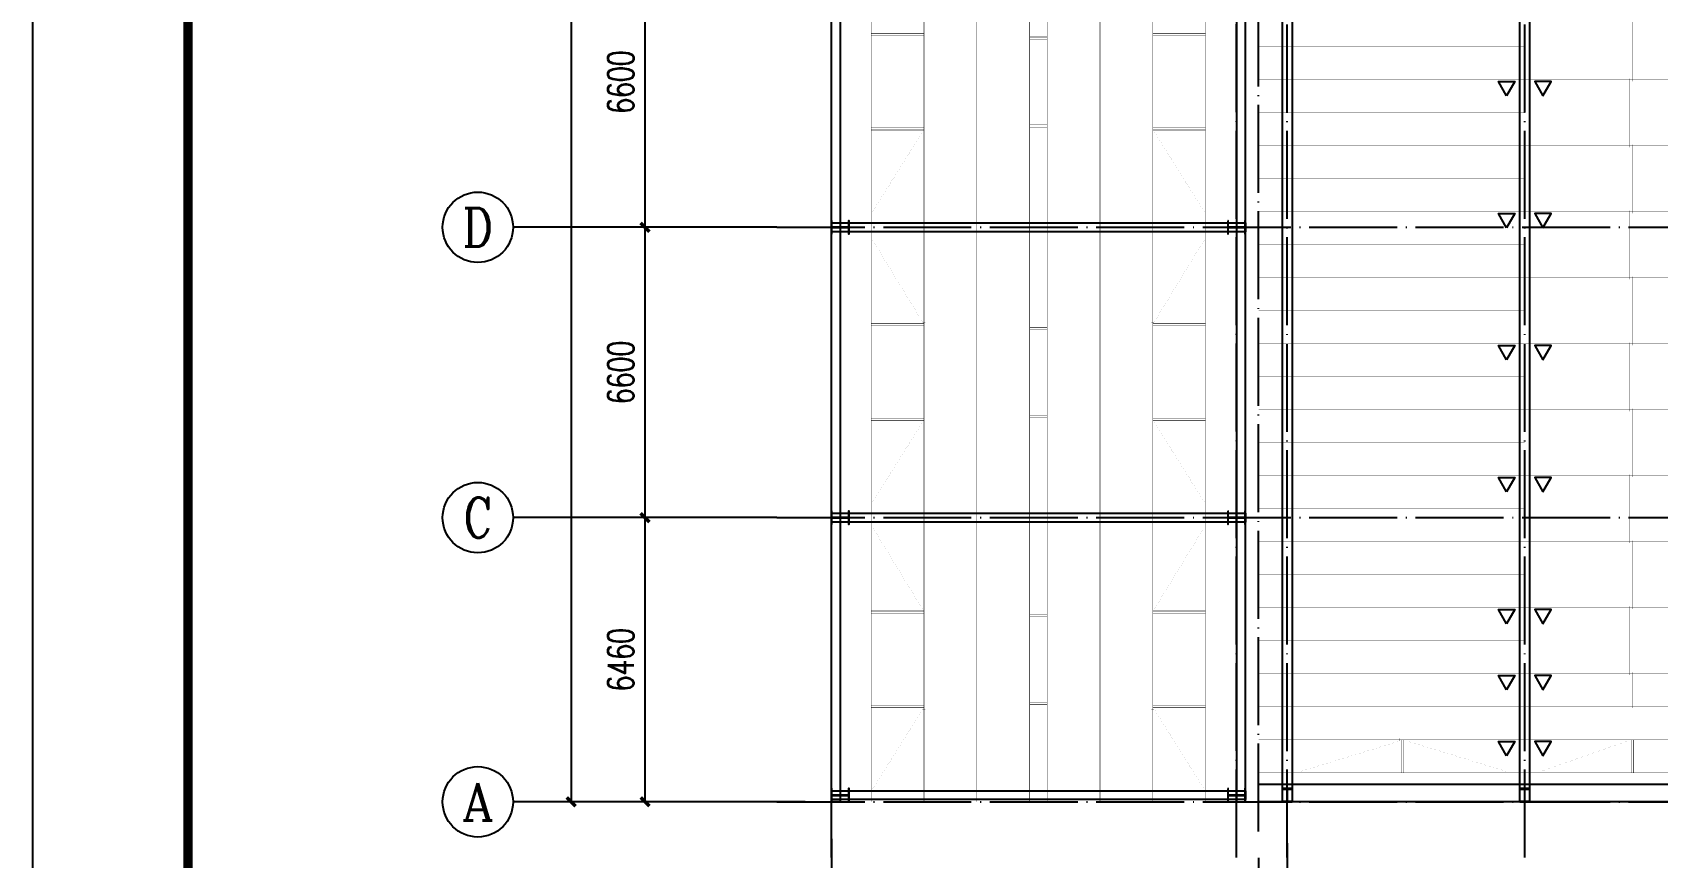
# Model space of a CAD drawing. Extents: x -89996 to 1006241, y -2176 to 440573.
# Drawn here: x 399293 to 436230, y 28047 to 46801 of the extents above; entities that cross this region are included whole.
import ezdxf
from ezdxf.enums import TextEntityAlignment as Align

# ---------------------------------------------------------------- set-up
doc = ezdxf.new("R2010")
doc.units = 0
doc.header["$LTSCALE"] = 1000
doc.header["$MEASUREMENT"] = 0
doc.linetypes.add('DOTE', pattern=[2.42, 2, -0.2, 0.02, -0.2])
for name, color, linetype in [('AXIS', 3, 'Continuous'), ('AXIS_TEXT', 7, 'Continuous'), ('DOTE', 1, 'DOTE'), ('GL', 150, 'Continuous'), ('GZ', 50, 'Continuous'), ('LT', 27, 'Continuous'), ('PUB_TEXT', 7, 'Continuous'), ('PUB_TITLE', 4, 'Continuous'), ('WALL', 9, 'Continuous')]:
    doc.layers.add(name, color=color, linetype=linetype)
doc.styles.add('_TCH_AXIS', font='COMPLEX', dxfattribs={"bigfont": 'GBCBIG'})
doc.styles.add('_TCH_DIM_T3', font='SIMPLEX', dxfattribs={"width": 0.705882, "bigfont": 'GBCBIG'})
doc.styles.add('COMPLEX', font='COMPLEX')
doc.dimstyles.new('_TCH_ARCH&&200', dxfattribs={"dimtxt": 595, "dimasz": 200, "dimexe": 500, "dimexo": 600, "dimgap": 252.5, "dimtad": 1, "dimdec": 0, "dimzin": 0, "dimdsep": 46, "dimtxsty": '_TCH_DIM_T3', "dimblk": 'ARCHTICK', "dimcen": 0.09, "dimclrt": 7, "dimazin": 2, "dimtfac": 1, "dimtdec": 0, "dimtix": 1, "dimtmove": 2, "dimatfit": 3, "dimfxl": 0, "dimtolj": 1, "dimtzin": 0, "dimarcsym": 0})
doc.dimstyles.new('TCH-200-1', dxfattribs={"dimtxt": 595, "dimasz": 200, "dimexe": 500, "dimexo": 600, "dimgap": 252.5, "dimtad": 1, "dimdec": 0, "dimzin": 0, "dimdsep": 46, "dimtxsty": '_TCH_DIM_T3', "dimblk": 'ARCHTICK', "dimcen": 0.09, "dimclrd": 3, "dimclre": 3, "dimclrt": 7, "dimazin": 2, "dimtfac": 1, "dimtdec": 0, "dimtix": 1, "dimtmove": 2, "dimatfit": 3, "dimfxl": 0, "dimtolj": 1, "dimtzin": 0, "dimarcsym": 0})

# ---------------------------------------------------------------- blocks, each defined once
blk = doc.blocks.new('_ArchTick')
at = {"color": 0, "linetype": 'ByBlock', "const_width": 0.4}
blk.add_lwpolyline([(-0.5, -0.5), (0.5, 0.5)], dxfattribs=at)
blk = doc.blocks.new('*D745')
at = {"layer": 'Defpoints', "color": 0, "transparency": 16777216}
for p in [(417453, 68923), (411537, 29313), (417453, 29313)]:
    blk.add_point(p, dxfattribs=at)
at = {"layer": 'WALL', "color": 3, "lineweight": -2, "transparency": 16777216}
for p, q in [((416853, 68923), (411037, 68923)), ((411537, 68923), (411537, 29313)), ((416853, 29313), (411037, 29313))]:
    blk.add_line(p, q, dxfattribs=at)
at = {"layer": 'WALL', "color": 3, "lineweight": -2, "transparency": 16777216, "xscale": 200, "yscale": 200, "zscale": 200}
for p, rotation in [((411537, 68923), 90), ((411537, 29313), 270)]:
    blk.add_blockref('_ArchTick', p, dxfattribs=dict(at, rotation=rotation))
at = {"layer": 'WALL', "color": 7, "transparency": 16777216, "insert": (410987, 49118), "char_height": 595, "attachment_point": 5, "rotation": 90, "style": '_TCH_DIM_T3'}
blk.add_mtext('\\A1;39610', dxfattribs=at)
blk = doc.blocks.new('*D746')
at = {"layer": 'Defpoints', "color": 0, "transparency": 16777216}
for p in [(417453, 29073), (505973, 29073), (505973, 23164)]:
    blk.add_point(p, dxfattribs=at)
at = {"layer": 'WALL', "color": 3, "lineweight": -2, "transparency": 16777216}
for p, q in [((417453, 28473), (417453, 22664)), ((505973, 28473), (505973, 22664)), ((417453, 23164), (505973, 23164))]:
    blk.add_line(p, q, dxfattribs=at)
at = {"layer": 'WALL', "color": 3, "lineweight": -2, "transparency": 16777216, "xscale": 200, "yscale": 200, "zscale": 200, "rotation": 180}
blk.add_blockref('_ArchTick', (417453, 23164), dxfattribs=at)
at = {"layer": 'WALL', "color": 3, "lineweight": -2, "transparency": 16777216, "xscale": 200, "yscale": 200, "zscale": 200}
blk.add_blockref('_ArchTick', (505973, 23164), dxfattribs=at)
at = {"layer": 'WALL', "color": 7, "transparency": 16777216, "insert": (461713, 23714), "char_height": 595, "attachment_point": 5, "style": '_TCH_DIM_T3'}
blk.add_mtext('\\A1;88520', dxfattribs=at)
blk = doc.blocks.new('_AXISO')
blk.add_circle((0, 0), 0.5)
at = {"layer": 'AXIS_TEXT', "style": 'COMPLEX', "width": 1.041667}
blk.add_attdef('A', text='', height=0.56, dxfattribs=at).set_placement((-0.25, -0.28), (0.25, -0.28), align=Align.FIT)
blk = doc.blocks.new('*D3071')
at = {"layer": 'AXIS', "color": 0, "lineweight": -2, "transparency": 16777216}
for p, q in [((6998, 14608), (4100, 14608)), ((4600, 8148), (4600, 14608)), ((6998, 8148), (4100, 8148))]:
    blk.add_line(p, q, dxfattribs=at)
at = {"layer": 'Defpoints', "color": 0, "transparency": 16777216}
for p in [(4600, 14608), (7598, 14608), (7598, 8148)]:
    blk.add_point(p, dxfattribs=at)
at = {"layer": 'AXIS', "color": 0, "lineweight": -2, "transparency": 16777216, "xscale": 200, "yscale": 200, "zscale": 200}
for p, rotation in [((4600, 14608), 90), ((4600, 8148), 270)]:
    blk.add_blockref('_ArchTick', p, dxfattribs=dict(at, rotation=rotation))
at = {"layer": 'AXIS', "color": 7, "transparency": 16777216, "insert": (4050, 11378), "char_height": 595, "attachment_point": 5, "rotation": 90, "style": '_TCH_DIM_T3'}
blk.add_mtext('\\A1;6460', dxfattribs=at)
blk = doc.blocks.new('*D3072')
at = {"layer": 'AXIS', "color": 0, "lineweight": -2, "transparency": 16777216}
for p, q in [((6998, 21208), (4100, 21208)), ((4600, 14608), (4600, 21208)), ((6998, 14608), (4100, 14608))]:
    blk.add_line(p, q, dxfattribs=at)
at = {"layer": 'Defpoints', "color": 0, "transparency": 16777216}
for p in [(4600, 21208), (7598, 21208), (7598, 14608)]:
    blk.add_point(p, dxfattribs=at)
at = {"layer": 'AXIS', "color": 0, "lineweight": -2, "transparency": 16777216, "xscale": 200, "yscale": 200, "zscale": 200}
for p, rotation in [((4600, 21208), 90), ((4600, 14608), 270)]:
    blk.add_blockref('_ArchTick', p, dxfattribs=dict(at, rotation=rotation))
at = {"layer": 'AXIS', "color": 7, "transparency": 16777216, "insert": (4050, 17908), "char_height": 595, "attachment_point": 5, "rotation": 90, "style": '_TCH_DIM_T3'}
blk.add_mtext('\\A1;6600', dxfattribs=at)
blk = doc.blocks.new('*D3073')
at = {"layer": 'AXIS', "color": 0, "lineweight": -2, "transparency": 16777216}
for p, q in [((6998, 27808), (4100, 27808)), ((4600, 21208), (4600, 27808)), ((6998, 21208), (4100, 21208))]:
    blk.add_line(p, q, dxfattribs=at)
at = {"layer": 'Defpoints', "color": 0, "transparency": 16777216}
for p in [(4600, 27808), (7598, 27808), (7598, 21208)]:
    blk.add_point(p, dxfattribs=at)
at = {"layer": 'AXIS', "color": 0, "lineweight": -2, "transparency": 16777216, "xscale": 200, "yscale": 200, "zscale": 200}
for p, rotation in [((4600, 27808), 90), ((4600, 21208), 270)]:
    blk.add_blockref('_ArchTick', p, dxfattribs=dict(at, rotation=rotation))
at = {"layer": 'AXIS', "color": 7, "transparency": 16777216, "insert": (4050, 24508), "char_height": 595, "attachment_point": 5, "rotation": 90, "style": '_TCH_DIM_T3'}
blk.add_mtext('\\A1;6600', dxfattribs=at)
blk = doc.blocks.new('*D750')
at = {"layer": 'Defpoints', "color": 0, "transparency": 16777216}
for p in [(427813, 28973), (427163, 28636), (427813, 26672)]:
    blk.add_point(p, dxfattribs=at)
at = {"layer": 'DOTE', "color": 3, "lineweight": -2, "transparency": 16777216}
for p, q in [((427813, 28373), (427813, 26172)), ((427163, 28036), (427163, 26172)), ((427163, 26672), (426963, 26672)), ((427163, 26672), (427813, 26672)), ((427813, 26672), (428013, 26672))]:
    blk.add_line(p, q, dxfattribs=at)
at = {"layer": 'DOTE', "color": 3, "lineweight": -2, "transparency": 16777216, "xscale": 200, "yscale": 200, "zscale": 200}
blk.add_blockref('_ArchTick', (427163, 26672), dxfattribs=at)
at = {"layer": 'DOTE', "color": 3, "lineweight": -2, "transparency": 16777216, "xscale": 200, "yscale": 200, "zscale": 200, "rotation": 180}
blk.add_blockref('_ArchTick', (427813, 26672), dxfattribs=at)
at = {"layer": 'DOTE', "color": 7, "transparency": 16777216, "insert": (427488, 27222), "char_height": 595, "attachment_point": 5, "style": '_TCH_DIM_T3'}
blk.add_mtext('\\A1;650', dxfattribs=at)
blk = doc.blocks.new('A$C39280D4C')
at = {"layer": 'AXIS'}
for p, q in [((7597.7, 21207.8), (1600.3, 21207.8)), ((7597.7, 14607.8), (1600.3, 14607.8)), ((7597.7, 8147.8), (1600.3, 8147.8))]:
    blk.add_line(p, q, dxfattribs=at)
at = {"layer": 'DOTE'}
for p, q in [((8837.4, 6881), (8837.4, 48734.6)), ((18047.6, 6883.2), (18047.6, 48734.6)), ((19197.4, 6881), (19197.4, 48734.6)), ((24597.4, 6881), (24597.4, 48734.6)), ((7597.4, 21207.8), (98597.4, 21207.8)), ((7597.4, 14607.8), (98597.4, 14607.8)), ((7597.4, 8147.8), (98597.4, 8147.8))]:
    blk.add_line(p, q, dxfattribs=at)
at = {"layer": 'GZ'}
for points in [[(8837.4, 21357.8), (8837.4, 21057.8), (8847.4, 21057.8), (8847.4, 21200.9), (8852.4, 21204.8), (9222.8, 21204.8), (9227.4, 21200.9), (9227.4, 21057.8), (9237.4, 21057.8), (9237.4, 21357.8), (9227.4, 21357.8), (9227.4, 21214.8), (9222.9, 21210.8), (8852.4, 21210.8), (8847.4, 21214.8), (8847.4, 21357.8), (8837.4, 21357.8)], [(17847.4, 21357.8), (17847.4, 21057.8), (17857.4, 21057.8), (17857.4, 21200.9), (17862.4, 21204.8), (18232.8, 21204.8), (18237.4, 21200.9), (18237.4, 21057.8), (18247.4, 21057.8), (18247.4, 21357.8), (18237.4, 21357.8), (18237.4, 21214.8), (18232.9, 21210.8), (17862.4, 21210.8), (17857.4, 21214.8), (17857.4, 21357.8), (17847.4, 21357.8)], [(8837.4, 14757.8), (8837.4, 14457.8), (8847.4, 14457.8), (8847.4, 14600.9), (8852.4, 14604.8), (9222.8, 14604.8), (9227.4, 14600.9), (9227.4, 14457.8), (9237.4, 14457.8), (9237.4, 14757.8), (9227.4, 14757.8), (9227.4, 14614.8), (9222.9, 14610.8), (8852.4, 14610.8), (8847.4, 14614.8), (8847.4, 14757.8), (8837.4, 14757.8)], [(17847.4, 14757.8), (17847.4, 14457.8), (17857.4, 14457.8), (17857.4, 14600.9), (17862.4, 14604.8), (18232.8, 14604.8), (18237.4, 14600.9), (18237.4, 14457.8), (18247.4, 14457.8), (18247.4, 14757.8), (18237.4, 14757.8), (18237.4, 14614.8), (18232.9, 14610.8), (17862.4, 14610.8), (17857.4, 14614.8), (17857.4, 14757.8), (17847.4, 14757.8)], [(8837.4, 8447.8), (8837.4, 8147.8), (8847.4, 8147.8), (8847.4, 8290.9), (8852.4, 8294.8), (9222.8, 8294.8), (9227.4, 8290.9), (9227.4, 8147.8), (9237.4, 8147.8), (9237.4, 8447.8), (9227.4, 8447.8), (9227.4, 8304.8), (9222.9, 8300.8), (8852.4, 8300.8), (8847.4, 8304.8), (8847.4, 8447.8), (8837.4, 8447.8)], [(17847.4, 8447.8), (17847.4, 8147.8), (17857.4, 8147.8), (17857.4, 8290.9), (17862.4, 8294.8), (18232.8, 8294.8), (18237.4, 8290.9), (18237.4, 8147.8), (18247.4, 8147.8), (18247.4, 8447.8), (18237.4, 8447.8), (18237.4, 8304.8), (18232.9, 8300.8), (17862.4, 8300.8), (17857.4, 8304.8), (17857.4, 8447.8), (17847.4, 8447.8)], [(19307.4, 8447.8), (19087.4, 8447.8), (19087.4, 8437.8), (19190.6, 8437.8), (19194.4, 8432.8), (19194.4, 8162.4), (19190.6, 8157.8), (19087.4, 8157.8), (19087.4, 8147.8), (19307.4, 8147.8), (19307.4, 8157.8), (19204.4, 8157.8), (19200.4, 8162.3), (19200.4, 8432.8), (19204.4, 8437.8), (19307.4, 8437.8), (19307.4, 8447.8)], [(24707.4, 8447.8), (24487.4, 8447.8), (24487.4, 8437.8), (24590.6, 8437.8), (24594.4, 8432.8), (24594.4, 8162.4), (24590.6, 8157.8), (24487.4, 8157.8), (24487.4, 8147.8), (24707.4, 8147.8), (24707.4, 8157.8), (24604.4, 8157.8), (24600.4, 8162.3), (24600.4, 8432.8), (24604.4, 8437.8), (24707.4, 8437.8), (24707.4, 8447.8)]]:
    blk.add_lwpolyline(points, close=True, dxfattribs=at)
at = {"layer": 'AXIS'}
ref = blk.add_blockref('_AXISO', (800.3, 21207.8), dxfattribs=dict(at, xscale=1600, yscale=1600, zscale=1600))
ref.add_attrib('A', 'D', dxfattribs={"layer": 'AXIS_TEXT', "height": 870.5, "style": '_TCH_AXIS'}).set_placement((447.9, 20772.5), (1152.6, 20772.5), align=Align.FIT)
ref = blk.add_blockref('_AXISO', (800.3, 14607.8), dxfattribs=dict(at, xscale=1600, yscale=1600, zscale=1600))
ref.add_attrib('A', 'C', dxfattribs={"layer": 'AXIS_TEXT', "height": 911.4, "style": '_TCH_AXIS'}).set_placement((474.8, 14152.1), (1125.8, 14152.1), align=Align.FIT)
ref = blk.add_blockref('_AXISO', (800.3, 8147.8), dxfattribs=dict(at, xscale=1600, yscale=1600, zscale=1600))
ref.add_attrib('A', 'A', dxfattribs={"layer": 'AXIS_TEXT', "height": 850.4, "style": '_TCH_AXIS'}).set_placement((435.8, 7722.6), (1164.7, 7722.6), align=Align.FIT)
for p1, p2, picture, middle in [((7597.7, 21207.8), (7597.7, 27807.8), '*D3073', (4050, 24507.8)), ((7597.7, 14607.8), (7597.7, 21207.8), '*D3072', (4050, 17907.8)), ((7597.7, 8147.8), (7597.7, 14607.8), '*D3071', (4050, 11377.8))]:
    dim = blk.add_aligned_dim(p1=p1, p2=p2, distance=2997.7, dimstyle='_TCH_ARCH&&200', dxfattribs=at)
    dim.commit()
    dim.dimension.update_dxf_attribs({"geometry": picture, "text_midpoint": middle})

msp = doc.modelspace()

# ---------------------------------------------------------------- linework, layer by layer
at = {"layer": 'AXIS', "color": 4, "linetype": 'ByBlock', "ltscale": 0.1}
for points in [[(417453.21, 29312.58), (417453.21, 68922.33), (417653.21, 68922.33), (417653.21, 29312.58)], [(426863.21, 29312.58), (426863.21, 68922.33), (426663.21, 68922.33), (426663.21, 29312.58)], [(427163.21, 29712.58), (505973.21, 29712.58), (505973.21, 29312.58), (427163.21, 29312.58)]]:
    msp.add_lwpolyline(points, close=True, dxfattribs=at)
at = {"layer": 'AXIS', "color": 3, "linetype": 'ByBlock'}
for points, const_width in [([(430431.21, 47237.59), (430431.21, 47207.59), (430431.21, 46487.59), (430431.21, 46457.59)], 0.5), ([(435661.84, 47252.85), (435661.84, 47192.85), (435661.84, 45752.85), (435661.84, 45692.85)], 1), ([(419588.21, 46755.97), (419528.21, 46755.97), (418388.21, 46755.97), (418328.21, 46755.97)], 1), ([(420788.21, 46695.95), (420728.21, 46695.95), (419588.22, 46695.95), (419528.22, 46695.95)], 1), ([(421988.19, 46755.97), (421928.19, 46755.97), (420788.21, 46755.97), (420728.21, 46755.97)], 1), ([(421928.21, 46674.29), (421988.21, 46674.29), (422328.21, 46674.29), (422388.21, 46674.29)], 1), ([(422328.21, 46755.97), (422388.21, 46755.97), (423528.19, 46755.97), (423588.19, 46755.97)], 1), ([(423528.19, 46695.95), (423588.19, 46695.95), (424728.18, 46695.95), (424788.18, 46695.95)], 1), ([(424728.19, 46755.97), (424788.19, 46755.97), (425928.19, 46755.97), (425988.19, 46755.97)], 1), ([(430461.22, 46487.59), (430461.22, 46457.59), (430461.22, 45737.59), (430461.22, 45707.59)], 0.5), ([(430431.2, 45737.59), (430431.2, 45707.59), (430431.2, 44987.59), (430431.2, 44957.59)], 0.5), ([(435601.87, 45752.84), (435601.87, 45692.84), (435601.86, 44252.84), (435601.86, 44192.84)], 1), ([(430461.2, 44987.59), (430461.2, 44957.59), (430461.2, 44237.59), (430461.2, 44207.59)], 0.5), ([(418328.2, 42728.55), (418388.2, 42728.55), (419528.21, 44548.54), (419588.21, 44548.54)], 1), ([(419588.21, 44608.56), (419528.21, 44608.56), (418388.21, 44608.56), (418328.21, 44608.56)], 1), ([(420788.21, 44668.59), (420728.21, 44668.59), (419588.22, 44668.58), (419528.22, 44668.58)], 1), ([(421988.19, 44608.56), (421928.19, 44608.56), (420788.21, 44608.56), (420728.21, 44608.56)], 1), ([(421928.21, 44675.28), (421988.21, 44675.28), (422328.21, 44675.28), (422388.21, 44675.28)], 1), ([(422328.21, 44608.56), (422388.21, 44608.56), (423528.19, 44608.56), (423588.19, 44608.56)], 1), ([(423528.19, 44668.59), (423588.19, 44668.59), (424728.18, 44668.58), (424788.18, 44668.58)], 1), ([(424728.19, 44608.56), (424788.19, 44608.56), (425928.19, 44608.56), (425988.19, 44608.56)], 1), ([(425988.19, 42728.55), (425928.19, 42728.55), (424788.19, 44548.54), (424728.19, 44548.54)], 1), ([(430431.2, 44237.59), (430431.2, 44207.59), (430431.2, 43487.59), (430431.2, 43457.59)], 0.5), ([(435661.89, 44252.84), (435661.89, 44192.84), (435661.89, 42752.85), (435661.89, 42692.85)], 1), ([(430461.2, 43487.59), (430461.2, 43457.59), (430461.2, 42737.59), (430461.2, 42707.59)], 0.5), ([(430431.21, 42737.59), (430431.21, 42707.59), (430431.21, 41987.59), (430431.21, 41957.59)], 0.5), ([(435601.85, 42752.85), (435601.85, 42692.85), (435601.85, 41252.85), (435601.85, 41192.85)], 1), ([(418328.21, 42083.22), (418388.21, 42083.22), (419528.21, 40215.99), (419588.21, 40215.99)], 1), ([(425988.18, 42083.22), (425928.18, 42083.22), (424788.19, 40215.99), (424728.19, 40215.99)], 1), ([(430461.22, 41987.59), (430461.22, 41957.59), (430461.22, 41237.59), (430461.22, 41207.59)], 0.5), ([(430431.21, 41237.59), (430431.21, 41207.59), (430431.21, 40487.59), (430431.21, 40457.59)], 0.5), ([(435661.85, 41252.85), (435661.85, 41192.85), (435661.85, 39752.85), (435661.85, 39692.85)], 1), ([(430461.22, 40487.59), (430461.22, 40457.59), (430461.22, 39737.59), (430461.22, 39707.59)], 0.5), ([(419588.21, 40155.97), (419528.21, 40155.97), (418388.21, 40155.97), (418328.21, 40155.97)], 1), ([(420788.21, 40095.95), (420728.21, 40095.95), (419588.22, 40095.95), (419528.22, 40095.95)], 1), ([(421988.19, 40155.97), (421928.19, 40155.97), (420788.21, 40155.97), (420728.21, 40155.97)], 1), ([(421928.21, 40074.29), (421988.21, 40074.29), (422328.21, 40074.29), (422388.21, 40074.29)], 1), ([(422328.21, 40155.97), (422388.21, 40155.97), (423528.19, 40155.97), (423588.19, 40155.97)], 1), ([(423528.19, 40095.95), (423588.19, 40095.95), (424728.18, 40095.95), (424788.18, 40095.95)], 1), ([(424728.19, 40155.97), (424788.19, 40155.97), (425928.19, 40155.97), (425988.19, 40155.97)], 1), ([(430431.2, 39737.59), (430431.2, 39707.59), (430431.2, 38987.59), (430431.2, 38957.59)], 0.5), ([(435601.85, 39752.85), (435601.85, 39692.85), (435601.85, 38252.85), (435601.85, 38192.85)], 1), ([(430461.2, 38987.59), (430461.2, 38957.59), (430461.2, 38237.59), (430461.2, 38207.59)], 0.5), ([(420788.21, 38068.59), (420728.21, 38068.59), (419588.22, 38068.58), (419528.22, 38068.58)], 1), ([(421928.21, 38075.28), (421988.21, 38075.28), (422328.21, 38075.28), (422388.21, 38075.28)], 1), ([(423528.19, 38068.59), (423588.19, 38068.59), (424728.18, 38068.58), (424788.18, 38068.58)], 1), ([(430431.2, 38237.59), (430431.2, 38207.59), (430431.2, 37487.59), (430431.2, 37457.59)], 0.5), ([(435661.84, 38252.84), (435661.84, 38192.84), (435661.84, 36752.84), (435661.84, 36692.84)], 1), ([(418328.2, 36128.55), (418388.2, 36128.55), (419528.21, 37948.54), (419588.21, 37948.54)], 1), ([(419588.21, 38008.56), (419528.21, 38008.56), (418388.21, 38008.56), (418328.21, 38008.56)], 1), ([(421988.19, 38008.56), (421928.19, 38008.56), (420788.21, 38008.56), (420728.21, 38008.56)], 1), ([(422328.21, 38008.56), (422388.21, 38008.56), (423528.19, 38008.56), (423588.19, 38008.56)], 1), ([(424728.19, 38008.56), (424788.19, 38008.56), (425928.19, 38008.56), (425988.19, 38008.56)], 1), ([(425988.19, 36128.55), (425928.19, 36128.55), (424788.19, 37948.54), (424728.19, 37948.54)], 1), ([(430461.2, 37487.59), (430461.2, 37457.59), (430461.2, 36737.59), (430461.2, 36707.59)], 0.5), ([(430431.21, 36737.59), (430431.21, 36707.59), (430431.21, 35987.59), (430431.21, 35957.59)], 0.5), ([(435601.86, 36752.84), (435601.86, 36692.84), (435601.86, 35252.84), (435601.86, 35192.84)], 1), ([(430461.22, 35987.59), (430461.22, 35957.59), (430461.22, 35237.59), (430461.22, 35207.59)], 0.5), ([(418328.21, 35553.22), (418388.21, 35553.22), (419528.21, 33685.99), (419588.21, 33685.99)], 1), ([(425988.18, 35553.22), (425928.18, 35553.22), (424788.19, 33685.99), (424728.19, 33685.99)], 1), ([(430431.21, 35237.59), (430431.21, 35207.59), (430431.21, 34487.59), (430431.21, 34457.59)], 0.5), ([(435661.88, 35252.84), (435661.88, 35192.84), (435661.88, 33752.85), (435661.88, 33692.85)], 1), ([(430461.22, 34487.59), (430461.22, 34457.59), (430461.22, 33737.59), (430461.22, 33707.59)], 0.5), ([(419588.21, 33625.97), (419528.21, 33625.97), (418388.21, 33625.97), (418328.21, 33625.97)], 1), ([(421988.19, 33625.97), (421928.19, 33625.97), (420788.21, 33625.97), (420728.21, 33625.97)], 1), ([(422328.21, 33625.97), (422388.21, 33625.97), (423528.19, 33625.97), (423588.19, 33625.97)], 1), ([(424728.19, 33625.97), (424788.19, 33625.97), (425928.19, 33625.97), (425988.19, 33625.97)], 1), ([(430431.21, 33752.55), (430431.21, 33692.55), (430431.21, 33002.55), (430431.21, 32942.55)], 1), ([(435601.86, 33752.84), (435601.86, 33692.84), (435601.86, 32252.84), (435601.86, 32192.84)], 1), ([(420788.21, 33565.95), (420728.21, 33565.95), (419588.22, 33565.95), (419528.22, 33565.95)], 1), ([(421928.21, 33544.29), (421988.21, 33544.29), (422328.21, 33544.29), (422388.21, 33544.29)], 1), ([(423528.19, 33565.95), (423588.19, 33565.95), (424728.18, 33565.95), (424788.18, 33565.95)], 1), ([(430491.23, 33002.47), (430491.23, 32942.47), (430491.23, 32252.48), (430491.23, 32192.48)], 1), ([(430425.96, 32252.49), (430425.96, 32192.49), (430425.96, 31502.49), (430425.96, 31442.49)], 1), ([(435661.88, 32252.84), (435661.88, 32192.84), (435661.88, 31502.85), (435661.88, 31442.85)], 1), ([(418328.2, 29598.55), (418388.2, 29598.55), (419528.21, 31418.54), (419588.21, 31418.54)], 1), ([(419588.21, 31478.56), (419528.21, 31478.56), (418388.21, 31478.56), (418328.21, 31478.56)], 1), ([(420788.21, 31538.59), (420728.21, 31538.59), (419588.22, 31538.58), (419528.22, 31538.58)], 1), ([(421988.19, 31478.56), (421928.19, 31478.56), (420788.21, 31478.56), (420728.21, 31478.56)], 1), ([(421928.21, 31545.28), (421988.21, 31545.28), (422328.21, 31545.28), (422388.21, 31545.28)], 1), ([(422328.21, 31478.56), (422388.21, 31478.56), (423528.19, 31478.56), (423588.19, 31478.56)], 1), ([(423528.19, 31538.59), (423588.19, 31538.59), (424728.18, 31538.58), (424788.18, 31538.58)], 1), ([(424728.19, 31478.56), (424788.19, 31478.56), (425928.19, 31478.56), (425988.19, 31478.56)], 1), ([(425988.19, 29598.55), (425928.19, 29598.55), (424788.19, 31418.54), (424728.19, 31418.54)], 1), ([(430491.23, 31502.47), (430491.23, 31442.47), (430491.23, 30752.48), (430491.23, 30692.48)], 1), ([(435596.61, 31502.85), (435596.61, 31442.85), (435596.61, 30752.85), (435596.61, 30692.85)], 1), ([(428115.08, 29942.56), (428115.08, 30002.56), (430365.96, 30692.56), (430365.96, 30752.56)], 1), ([(430431.23, 29942.49), (430431.23, 30002.49), (430431.23, 30692.48), (430431.23, 30752.48)], 1), ([(432796.87, 29942.61), (432796.87, 30002.61), (430545.99, 30692.61), (430545.99, 30752.61)], 1), ([(433585.13, 29942.85), (433585.13, 30002.85), (435536.61, 30692.85), (435536.61, 30752.85)], 1), ([(435656.63, 29942.92), (435656.63, 30002.92), (435656.63, 30692.91), (435656.63, 30752.91)], 1)]:
    msp.add_lwpolyline(points, dxfattribs=dict(at, const_width=const_width))
at = {"layer": 'AXIS', "color": 6, "linetype": 'ByBlock', "const_width": 10}
for points in [[(419558.21, 46780.97), (419558.21, 46730.97), (418358.21, 46730.97), (418358.21, 46780.97)], [(422358.21, 46699.29), (422358.21, 46649.29), (421958.21, 46649.29), (421958.21, 46699.29)], [(424758.19, 46780.97), (424758.19, 46730.97), (425958.19, 46730.97), (425958.19, 46780.97)], [(422358.21, 44700.28), (422358.21, 44650.28), (421958.21, 44650.28), (421958.21, 44700.28)], [(419558.21, 44583.56), (419558.21, 44633.56), (418358.21, 44633.56), (418358.21, 44583.56)], [(424758.19, 44583.56), (424758.19, 44633.56), (425958.19, 44633.56), (425958.19, 44583.56)], [(419558.21, 40180.97), (419558.21, 40130.97), (418358.21, 40130.97), (418358.21, 40180.97)], [(422358.21, 40099.29), (422358.21, 40049.29), (421958.21, 40049.29), (421958.21, 40099.29)], [(424758.19, 40180.97), (424758.19, 40130.97), (425958.19, 40130.97), (425958.19, 40180.97)], [(422358.21, 38100.28), (422358.21, 38050.28), (421958.21, 38050.28), (421958.21, 38100.28)], [(419558.21, 37983.56), (419558.21, 38033.56), (418358.21, 38033.56), (418358.21, 37983.56)], [(424758.19, 37983.56), (424758.19, 38033.56), (425958.19, 38033.56), (425958.19, 37983.56)], [(419558.21, 33650.97), (419558.21, 33600.97), (418358.21, 33600.97), (418358.21, 33650.97)], [(424758.19, 33650.97), (424758.19, 33600.97), (425958.19, 33600.97), (425958.19, 33650.97)], [(422358.21, 33569.29), (422358.21, 33519.29), (421958.21, 33519.29), (421958.21, 33569.29)], [(419558.21, 31453.56), (419558.21, 31503.56), (418358.21, 31503.56), (418358.21, 31453.56)], [(422358.21, 31570.28), (422358.21, 31520.28), (421958.21, 31520.28), (421958.21, 31570.28)], [(424758.19, 31453.56), (424758.19, 31503.56), (425958.19, 31503.56), (425958.19, 31453.56)], [(430406.23, 30722.48), (430456.23, 30722.48), (430456.23, 29972.48), (430406.23, 29972.48)], [(435631.63, 30722.91), (435681.63, 30722.91), (435681.63, 29972.91), (435631.63, 29972.91)]]:
    msp.add_lwpolyline(points, close=True, dxfattribs=at)
at = {"layer": 'AXIS', "color": 6, "linetype": 'ByBlock'}
for points in [[(432800.35, 45359.37), (432613.17, 45683.57), (432987.53, 45683.57)], [(433627.56, 45359.37), (433814.73, 45683.57), (433440.38, 45683.57)], [(432800.35, 42359.37), (432613.17, 42683.57), (432987.53, 42683.57)], [(433627.56, 42359.37), (433814.73, 42683.57), (433440.38, 42683.57)], [(432800.35, 39359.37), (432613.17, 39683.57), (432987.53, 39683.57)], [(433627.55, 39359.37), (433814.73, 39683.57), (433440.38, 39683.57)], [(432800.35, 36359.37), (432613.17, 36683.57), (432987.53, 36683.57)], [(433627.55, 36359.37), (433814.73, 36683.57), (433440.37, 36683.57)], [(432800.35, 33359.37), (432613.17, 33683.57), (432987.53, 33683.57)], [(433627.55, 33359.37), (433814.73, 33683.57), (433440.37, 33683.57)], [(432800.35, 31859.34), (432613.17, 32183.54), (432987.52, 32183.54)], [(433627.55, 31859.34), (433814.73, 32183.54), (433440.37, 32183.54)], [(432800.35, 30359.34), (432613.17, 30683.54), (432987.52, 30683.54)], [(433627.55, 30359.34), (433814.73, 30683.54), (433440.37, 30683.54)]]:
    msp.add_lwpolyline(points, close=True, dxfattribs=at)
at = {"layer": 'DOTE'}
msp.add_line((427163.21, 28635.75), (427163.21, 69044.06), dxfattribs=at)
at = {"layer": 'GL'}
for points in [[(427703.21, 29312.84), (427703.21, 68922.84), (427923.21, 68922.58), (427923.21, 29312.58)], [(433103.21, 29312.84), (433103.21, 68922.84), (433323.21, 68922.58), (433323.21, 29312.58)]]:
    msp.add_lwpolyline(points, close=True, dxfattribs=at)
at = {"layer": 'LT', "linetype": 'ByBlock', "const_width": 10}
for points in [[(418358.17, 29312.59), (418358.21, 68872.33)], [(419558.17, 29312.58), (419558.21, 68872.33)], [(420758.17, 29312.58), (420758.21, 68872.33)], [(421958.17, 29312.58), (421958.21, 68872.33)], [(422358.17, 29312.58), (422358.21, 68872.33)], [(423558.25, 29312.58), (423558.21, 68872.33)], [(424758.25, 29312.58), (424758.21, 68872.33)], [(425958.25, 29312.59), (425958.21, 68872.33)], [(427163.22, 46472.47), (433213.22, 46472.47)], [(427163.21, 45722.66), (506098.94, 45722.62)], [(427163.22, 44972.47), (433213.22, 44972.47)], [(427163.21, 44222.66), (506098.94, 44222.62)], [(427163.21, 44222.66), (506098.94, 44222.62)], [(427163.22, 43472.47), (433213.22, 43472.47)], [(427163.21, 42722.66), (506098.94, 42722.62)], [(427163.22, 41972.47), (433213.22, 41972.47)], [(427163.21, 41222.66), (506098.94, 41222.62)], [(427163.22, 40472.47), (433213.21, 40472.47)], [(427163.21, 39722.66), (506098.94, 39722.62)], [(427163.21, 38972.47), (433213.21, 38972.47)], [(427163.21, 38222.66), (506098.94, 38222.62)], [(427163.21, 37472.47), (433213.21, 37472.47)], [(427163.21, 36722.66), (506098.94, 36722.62)], [(427163.21, 35972.47), (433213.21, 35972.47)], [(427163.21, 35222.66), (506098.93, 35222.62)], [(427163.21, 34472.47), (433213.21, 34472.47)], [(427163.21, 33722.66), (506098.93, 33722.62)], [(427163.21, 32972.47), (433213.21, 32972.47)], [(427163.21, 32222.63), (506098.93, 32222.59)], [(427163.21, 31472.63), (506098.93, 31472.59)], [(427163.21, 30722.63), (506098.93, 30722.59)], [(427163.21, 29972.63), (506098.93, 29972.59)]]:
    msp.add_lwpolyline(points, dxfattribs=at)
at = {"layer": 'PUB_TEXT', "color": 2}
for points in [[(417453.21, 42472.58), (426863.21, 42472.58), (426863.21, 42272.58), (417453.21, 42272.58)], [(417453.21, 35872.58), (426863.21, 35872.58), (426863.21, 35672.58), (417453.21, 35672.58)], [(417453.21, 29562.58), (426863.21, 29562.58), (426863.21, 29362.58), (417453.21, 29362.58)]]:
    msp.add_lwpolyline(points, close=True, dxfattribs=at)
at = {"layer": 'PUB_TITLE'}
msp.add_lwpolyline([(399293.13, -2176.39), (547893.13, -2176.39), (547893.13, 81823.61), (399293.13, 81823.61)], close=True, dxfattribs=at)
at = {"layer": 'PUB_TITLE', "const_width": 212.12}
msp.add_lwpolyline([(402828.49, -762.25), (402828.49, 80409.47), (546478.99, 80409.47), (546478.99, -762.25)], close=True, dxfattribs=at)

# ---------------------------------------------------------------- block references
msp.add_blockref('A$C39280D4C', (408615.79, 21164.79))

# ---------------------------------------------------------------- dimensions: what is measured, and where the dimension line sits
at = {"layer": 'DOTE'}
dim = msp.add_linear_dim(base=(427813.21, 26671.96), p1=(427163.21, 28635.75), p2=(427813.21, 28972.84), dimstyle='TCH-200-1', dxfattribs=at)
dim.commit()
dim.dimension.update_dxf_attribs({"geometry": '*D750', "text_midpoint": (427488.21, 27221.96)})
at = {"layer": 'WALL'}
dim = msp.add_linear_dim(base=(411536.9, 29312.58), p1=(417453.21, 68922.58), p2=(417453.21, 29312.58), angle=90, dimstyle='TCH-200-1', dxfattribs=at)
dim.commit()
dim.dimension.update_dxf_attribs({"geometry": '*D745', "text_midpoint": (410986.9, 49117.58)})
dim = msp.add_linear_dim(base=(505973.21, 23164.04), p1=(417453.21, 29072.58), p2=(505973.21, 29072.58), dimstyle='TCH-200-1', dxfattribs=at)
dim.commit()
dim.dimension.update_dxf_attribs({"geometry": '*D746', "text_midpoint": (461713.21, 23714.04)})

doc.saveas('drawing.dxf')
